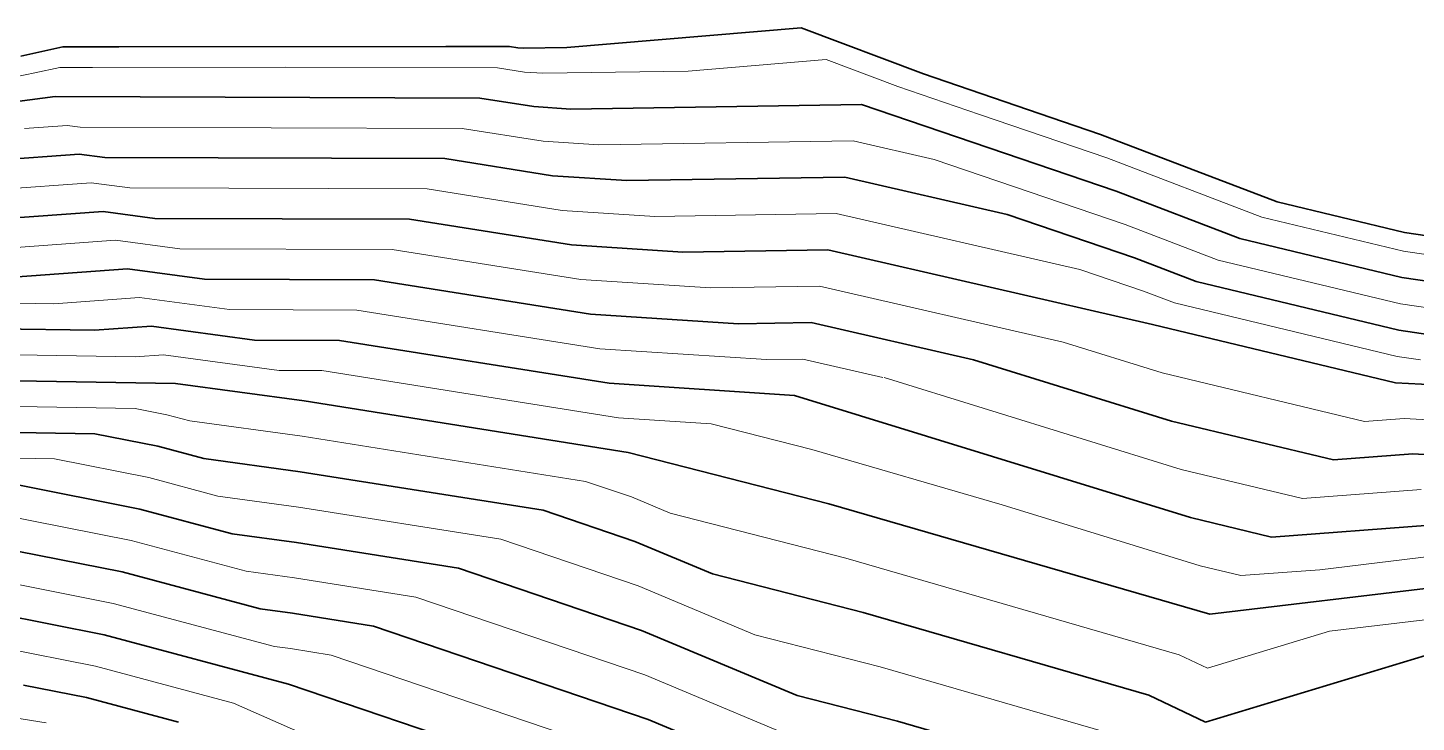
# Model space of a CAD drawing. Header units: millimetres. Extents: x -861324 to 439029, y -308065 to 694685.
# Drawn here: x -289359 to -243889, y 227030 to 249752 of the extents above; entities that cross this region are included whole.
import ezdxf

# ---------------------------------------------------------------- set-up
doc = ezdxf.new("R2010")
doc.units = ezdxf.units.MM
for name, color, linetype, lineweight in [('C-TOPO', 7, 'Continuous', 9), ('C-TOPO-MAJR', 7, 'Continuous', 35), ('C-TOPO-MINR', 7, 'Continuous', 9)]:
    doc.layers.add(name, color=color, linetype=linetype, lineweight=lineweight)

msp = doc.modelspace()

# ---------------------------------------------------------------- linework, layer by layer
at = {"layer": 'C-TOPO', "lineweight": 35}
for p, q in [((-271704, 249105), (-264026, 249752)), ((-264026, 249752), (-260025, 248246)), ((-289586, 248823), (-288209, 249125)), ((-288209, 249125), (-286378, 249125)), ((-286378, 249125), (-275664, 249143)), ((-275664, 249143), (-273578, 249136)), ((-273578, 249136), (-273313, 249094)), ((-273313, 249094), (-273131, 249082)), ((-273131, 249082), (-271704, 249105)), ((-260025, 248246), (-255477, 246682)), ((-255477, 246682), (-254226, 246256)), ((-254226, 246256), (-248446, 244052)), ((-248446, 244052), (-244269, 243051)), ((-244269, 243051), (-239885, 242397))]:
    msp.add_line(p, q, dxfattribs=at)
at = {"layer": 'C-TOPO-MAJR'}
for p, q in [((-288463, 247498), (-295445, 246611)), ((-274555, 247452), (-288463, 247498)), ((-272788, 247171), (-274555, 247452)), ((-271574, 247092), (-272788, 247171)), ((-262059, 247240), (-271574, 247092)), ((-253718, 244403), (-262059, 247240)), ((-287674, 245621), (-290477, 245412)), ((-286832, 245507), (-287674, 245621)), ((-275705, 245470), (-286832, 245507)), ((-272170, 244908), (-275705, 245470)), ((-269743, 244750), (-272170, 244908)), ((-262606, 244861), (-269743, 244750)), ((-257290, 243642), (-262606, 244861)), ((-249662, 242857), (-253718, 244403)), ((-286885, 243745), (-292490, 243327)), ((-285200, 243515), (-286885, 243745)), ((-276855, 243488), (-285200, 243515)), ((-271552, 242646), (-276855, 243488)), ((-253120, 242223), (-257290, 243642)), ((-244357, 241585), (-249662, 242857)), ((-267911, 242408), (-271552, 242646)), ((-263154, 242482), (-267911, 242408)), ((-252522, 240043), (-263154, 242482)), ((-251092, 241450), (-253120, 242223)), ((-286096, 241869), (-289833, 241590)), ((-283568, 241524), (-286096, 241869)), ((-278005, 241506), (-283568, 241524)), ((-270935, 240383), (-278005, 241506)), ((-244461, 239861), (-251092, 241450)), ((-241281, 241126), (-244357, 241585)), ((-266080, 240067), (-270935, 240383)), ((-263701, 240104), (-266080, 240067)), ((-258385, 238884), (-263701, 240104)), ((-287176, 239853), (-292473, 239942)), ((-285307, 239993), (-287176, 239853)), ((-281936, 239533), (-285307, 239993)), ((-244566, 238136), (-252522, 240043)), ((-242923, 239631), (-244461, 239861)), ((-279155, 239524), (-281936, 239533)), ((-270317, 238120), (-279155, 239524)), ((-251899, 236884), (-258385, 238884)), ((-284518, 238116), (-292465, 238250)), ((-280305, 237542), (-284518, 238116)), ((-264249, 237725), (-270317, 238120)), ((-239938, 237881), (-244566, 238136)), ((-269699, 235858), (-280305, 237542)), ((-251276, 233724), (-264249, 237725)), ((-287159, 236468), (-292456, 236557)), ((-285102, 236060), (-287159, 236468)), ((-246594, 235612), (-251899, 236884)), ((-283593, 235657), (-285102, 236060)), ((-280433, 235227), (-283593, 235657)), ((-263125, 234171), (-269699, 235858)), ((-244005, 235807), (-246594, 235612)), ((-241691, 235679), (-244005, 235807)), ((-272479, 233963), (-280433, 235227)), ((-285686, 234004), (-289799, 234820)), ((-282668, 233198), (-285686, 234004)), ((-269479, 232947), (-272479, 233963)), ((-250652, 230564), (-263125, 234171)), ((-248623, 233088), (-251276, 233724)), ((-243444, 233477), (-248623, 233088)), ((-286270, 231947), (-292440, 233172)), ((-280561, 232911), (-282668, 233198)), ((-275258, 232069), (-280561, 232911)), ((-266932, 231882), (-269479, 232947)), ((-281743, 230739), (-286270, 231947)), ((-269258, 230035), (-275258, 232069)), ((-262002, 230617), (-266932, 231882)), ((-243127, 231461), (-250652, 230564)), ((-286854, 229891), (-290967, 230707)), ((-280689, 230596), (-281743, 230739)), ((-278038, 230175), (-280689, 230596)), ((-252647, 227911), (-262002, 230617)), ((-269037, 227124), (-278038, 230175)), ((-280817, 228280), (-286854, 229891)), ((-264165, 227906), (-269258, 230035)), ((-242810, 229446), (-250788, 227031)), ((-268817, 224212), (-280817, 228280)), ((-287438, 227834), (-289494, 228243)), ((-284420, 227029), (-287438, 227834)), ((-260878, 227063), (-264165, 227906)), ((-250788, 227031), (-252647, 227911)), ((-261398, 223930), (-269037, 227124)), ((-254642, 225259), (-260878, 227063))]:
    msp.add_line(p, q, dxfattribs=at)
at = {"layer": 'C-TOPO-MINR'}
for p, q in [((-289124, 248277), (-289764, 248149)), ((-288313, 248455), (-289124, 248277)), ((-287237, 248455), (-288313, 248455)), ((-280934, 248466), (-287237, 248455)), ((-273981, 248443), (-280934, 248466)), ((-273097, 248302), (-273981, 248443)), ((-272490, 248263), (-273097, 248302)), ((-267732, 248337), (-272490, 248263)), ((-263216, 248717), (-267732, 248337)), ((-260863, 247832), (-263216, 248717)), ((-258187, 246912), (-260863, 247832)), ((-254017, 245493), (-258187, 246912)), ((-288069, 246559), (-289470, 246455)), ((-287648, 246502), (-288069, 246559)), ((-275130, 246461), (-287648, 246502)), ((-272479, 246040), (-275130, 246461)), ((-270658, 245921), (-272479, 246040)), ((-262332, 246051), (-270658, 245921)), ((-259675, 245441), (-262332, 246051)), ((-253419, 243313), (-259675, 245441)), ((-248946, 243560), (-254017, 245493)), ((-287280, 244683), (-291483, 244370)), ((-286016, 244511), (-287280, 244683)), ((-276280, 244479), (-286016, 244511)), ((-271861, 243777), (-276280, 244479)), ((-268827, 243579), (-271861, 243777)), ((-262880, 243672), (-268827, 243579)), ((-254906, 241843), (-262880, 243672)), ((-250377, 242153), (-253419, 243313)), ((-244305, 242447), (-248946, 243560)), ((-286491, 242807), (-291161, 242459)), ((-284384, 242520), (-286491, 242807)), ((-277430, 242497), (-284384, 242520)), ((-271244, 241514), (-277430, 242497)), ((-240460, 241873), (-244305, 242447)), ((-244409, 240723), (-250377, 242153)), ((-266996, 241238), (-271244, 241514)), ((-252821, 241133), (-254906, 241843)), ((-263427, 241293), (-266996, 241238)), ((-255454, 239464), (-263427, 241293)), ((-251807, 240747), (-252821, 241133)), ((-288504, 240722), (-292477, 240789)), ((-285702, 240931), (-288504, 240722)), ((-282752, 240529), (-285702, 240931)), ((-244514, 238999), (-251807, 240747)), ((-242102, 240379), (-244409, 240723)), ((-278580, 240515), (-282752, 240529)), ((-270626, 239252), (-278580, 240515)), ((-265164, 238896), (-270626, 239252)), ((-252211, 238463), (-255454, 239464)), ((-285847, 238985), (-292469, 239096)), ((-284913, 239055), (-285847, 238985)), ((-281121, 238538), (-284913, 239055)), ((-263975, 238914), (-265164, 238896)), ((-261353, 238313), (-263975, 238914)), ((-243744, 238884), (-244514, 238999)), ((-279730, 238533), (-281121, 238538)), ((-270008, 236989), (-279730, 238533)), ((-251587, 235304), (-261317, 238305)), ((-245580, 236874), (-252211, 238463)), ((-285838, 237292), (-292461, 237403)), ((-284810, 237088), (-285838, 237292)), ((-284056, 236887), (-284810, 237088)), ((-266974, 236791), (-270008, 236989)), ((-244285, 236971), (-245580, 236874)), ((-240815, 236780), (-244285, 236971)), ((-280369, 236384), (-284056, 236887)), ((-263687, 235948), (-266974, 236791)), ((-271089, 234911), (-280369, 236384)), ((-288479, 235644), (-292452, 235711)), ((-285394, 235032), (-288479, 235644)), ((-257450, 234144), (-263687, 235948)), ((-247609, 234350), (-251587, 235304)), ((-283130, 234428), (-285394, 235032)), ((-269589, 234402), (-271089, 234911)), ((-243724, 234642), (-247609, 234350)), ((-280497, 234069), (-283130, 234428)), ((-268316, 233870), (-269589, 234402)), ((-285978, 232975), (-291119, 233996)), ((-273869, 233016), (-280497, 234069)), ((-262563, 232394), (-268316, 233870)), ((-250964, 232144), (-257450, 234144)), ((-282205, 231969), (-285978, 232975)), ((-269368, 231491), (-273869, 233016)), ((-251650, 229238), (-262563, 232394)), ((-243286, 232469), (-247048, 232020)), ((-286562, 230919), (-291703, 231940)), ((-280625, 231753), (-282205, 231969)), ((-249638, 231826), (-250964, 232144)), ((-247048, 232020), (-249638, 231826)), ((-276648, 231122), (-280625, 231753)), ((-265549, 229894), (-269368, 231491)), ((-269148, 228579), (-276648, 231122)), ((-281280, 229510), (-286562, 230919)), ((-242968, 230453), (-246731, 230005)), ((-261440, 228840), (-265549, 229894)), ((-246731, 230005), (-250720, 228798)), ((-287146, 228863), (-290231, 229475)), ((-280753, 229438), (-281280, 229510)), ((-279428, 229227), (-280753, 229438)), ((-268927, 225668), (-279428, 229227)), ((-250720, 228798), (-251650, 229238)), ((-282619, 227655), (-287146, 228863)), ((-253644, 226585), (-261440, 228840)), ((-262782, 225918), (-269148, 228579)), ((-288758, 227010), (-294166, 227854)), ((-280415, 226679), (-282619, 227655))]:
    msp.add_line(p, q, dxfattribs=at)

doc.saveas('drawing.dxf')
